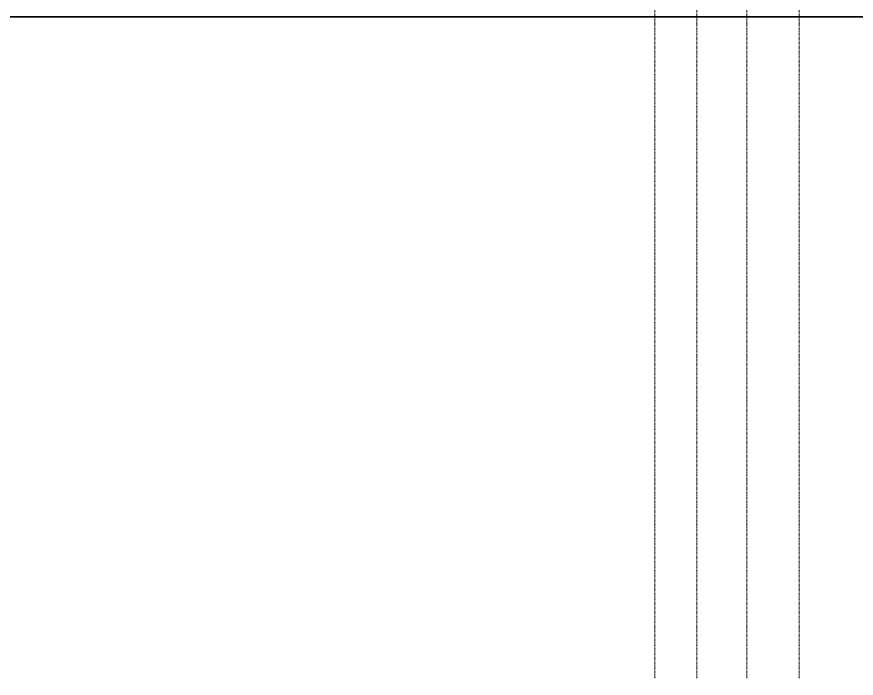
# Model space of a CAD drawing. Header units: inches. Extents: x -23034 to -8288, y -132 to 853.
# Drawn here: x -12439.7 to -12279.7, y -132 to -6 of the extents above; entities that cross this region are included whole.
import ezdxf

# ---------------------------------------------------------------- set-up
doc = ezdxf.new("R2010")
doc.units = ezdxf.units.IN
doc.header["$MEASUREMENT"] = 0
doc.linetypes.add('Grid Line 1_2_', pattern=[0.875, 0.5, -0.125, 0.125, -0.125])
doc.layers.add('C-TOPO', color=7, linetype='Continuous', lineweight=9)
doc.layers.add('S-GRID', color=1, linetype='Continuous', lineweight=9)

msp = doc.modelspace()

# ---------------------------------------------------------------- linework, layer by layer
at = {"layer": 'C-TOPO'}
msp.add_line((-11948.64259, -6.00628), (-13538.8213, -6.00628), dxfattribs=at)
at = {"layer": 'C-TOPO', "lineweight": 35}
msp.add_line((-13538.82074, -6.00628), (-11948.64204, -6.00628), dxfattribs=at)
at = {"layer": 'S-GRID', "linetype": 'Grid Line 1_2_'}
for p, q in [((-12318.07074, -132), (-12318.07074, 648.65882)), ((-12310.07074, -132), (-12310.07074, 648.65882)), ((-12300.57074, -132), (-12300.57074, 648.65882)), ((-12300.57074, -132), (-12300.57074, 648.65882)), ((-12290.57074, -132), (-12290.57074, 648.65882))]:
    msp.add_line(p, q, dxfattribs=at)

doc.saveas('drawing.dxf')
